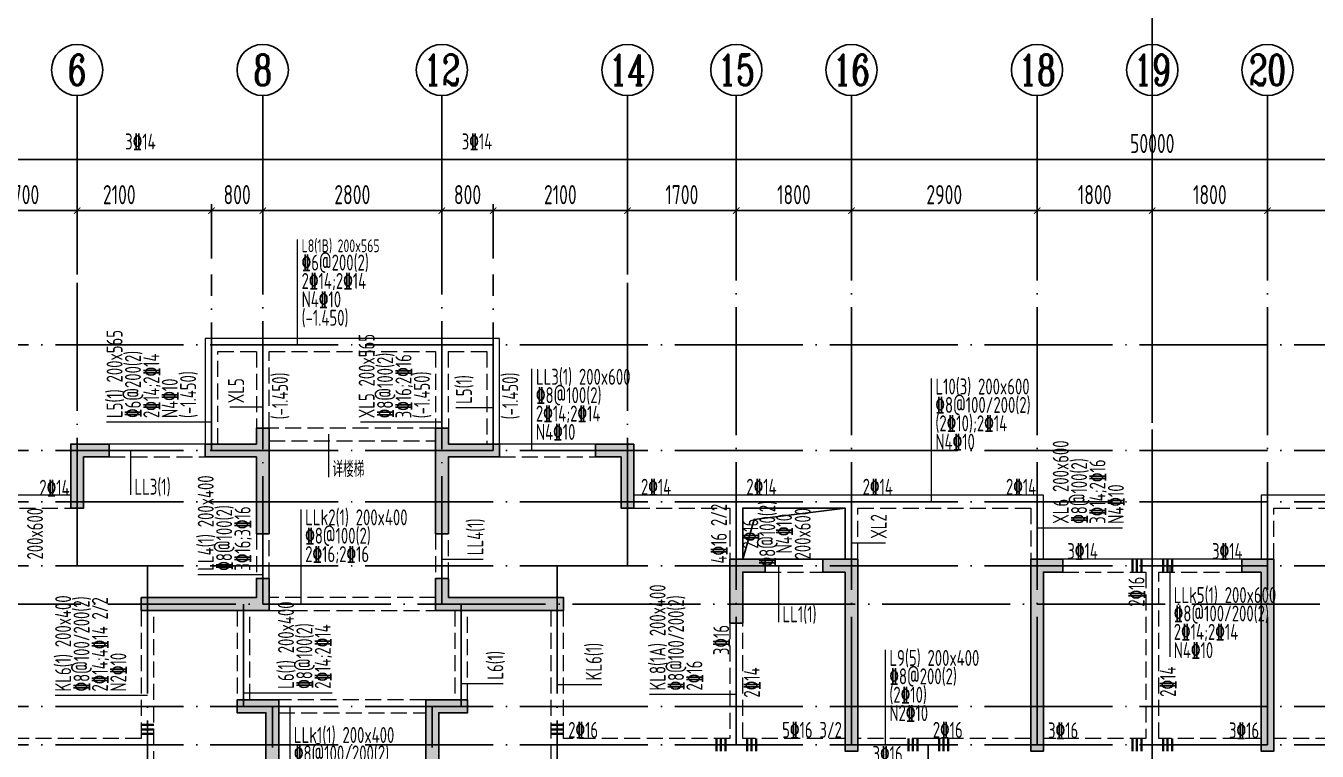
# Model space of a CAD drawing. Extents: x -668857 to 185752, y -270966 to 286822.
# Drawn here: x -80708 to -60528, y -73913 to -62573 of the extents above; entities that cross this region are included whole.
import ezdxf
from ezdxf.enums import TextEntityAlignment as Align

# ---------------------------------------------------------------- set-up
doc = ezdxf.new("R2010")
doc.units = 0
doc.header["$LTSCALE"] = 1000
for name, pattern in [('CENTER', [8, 5, -1, 1, -1]), ('DASH', [0.35, 0.25, -0.1]), ('DOTE', [2.42, 2, -0.2, 0.02, -0.2])]:
    doc.linetypes.add(name, pattern=pattern)
doc.layers.get('0').update_dxf_attribs({"linetype": 'CONTINUOUS'})
doc.layers.get('DEFPOINTS').update_dxf_attribs({"linetype": 'CONTINUOUS'})
for name, color, linetype in [('A-AXIS', 1, 'CONTINUOUS'), ('A-DOTE', 10, 'DOTE'), ('AXIS_NUM', 7, 'CONTINUOUS'), ('S-D洞口', 4, 'CONTINUOUS'), ('S-L主梁线', 4, 'DASH'), ('S-L梁编号', 6, 'CONTINUOUS'), ('S-L梁配筋', 7, 'CONTINUOUS'), ('S-Q墙填充', 252, 'CONTINUOUS'), ('S-Q墙实线', 6, 'CONTINUOUS'), ('S-Y一般标注', 3, 'CONTINUOUS'), ('THIN', 7, 'CONTINUOUS')]:
    doc.layers.add(name, color=color, linetype=linetype)
doc.layers.add('梁附加箍筋', color=1, linetype='CONTINUOUS', lineweight=35)
doc.styles.add('TSSD_Axis', font='complex.shx', dxfattribs={"width": 0.7, "bigfont": 'hztxt.shx'})
doc.styles.add('TSSD_DIMENSION', font='Tssdeng.shx', dxfattribs={"width": 0.7, "bigfont": 'tssdchn.shx'})
doc.styles.add('TSSD_REIN', font='tssdeng.shx', dxfattribs={"width": 0.7, "height": 300, "bigfont": 'tssdchn.shx'})
doc.dimstyles.new('TSSD_100_100', dxfattribs={"dimtxt": 300, "dimasz": 100, "dimexe": 100, "dimexo": 250, "dimgap": 100, "dimtad": 1, "dimdec": 0, "dimzin": 0, "dimdsep": 46, "dimtxsty": 'TSSD_DIMENSION', "dimblk": 'ARCHTICK', "dimcen": 0, "dimdle": 100, "dimclrt": 7, "dimadec": 0, "dimazin": 0, "dimtfac": 1, "dimtdec": 0, "dimtix": 1, "dimtmove": 2, "dimatfit": 3, "dimldrblk": 'ARCHTICK', "dimfxl": 1, "dimtolj": 1, "dimtzin": 0, "dimarcsym": 0})

# ---------------------------------------------------------------- blocks, each defined once
blk = doc.blocks.new('ts_axno')
at = {"color": 0, "linetype": 'ByBlock', "lineweight": -2}
blk.add_circle((0, 0), 0.5, dxfattribs=at)
at = {"color": 0, "linetype": 'ByBlock', "lineweight": -2, "style": 'TSSD_Axis', "width": 0.7}
blk.add_attdef('A', text='', height=0.6, dxfattribs=at).set_placement((0, 0), align=Align.MIDDLE_CENTER)
blk = doc.blocks.new('_ArchTick')
at = {"color": 0, "linetype": 'ByBlock', "const_width": 0.15}
blk.add_lwpolyline([(-0.5, -0.5), (0.5, 0.5)], dxfattribs=at)
blk = doc.blocks.new('*D160')
at = {"layer": 'DEFPOINTS', "color": 0, "transparency": 16777216}
for p in [(12800, 19250), (11100, 18250), (12800, 18250)]:
    blk.add_point(p, dxfattribs=at)
at = {"layer": 'S-Y一般标注', "color": 0, "lineweight": -2, "transparency": 16777216}
for p, q in [((11000, 19250), (12900, 19250)), ((11100, 18500), (11100, 19350)), ((12800, 18500), (12800, 19350))]:
    blk.add_line(p, q, dxfattribs=at)
at = {"layer": 'S-Y一般标注', "color": 0, "lineweight": -2, "transparency": 16777216, "xscale": 100, "yscale": 100, "zscale": 100, "rotation": 180}
blk.add_blockref('_ArchTick', (11100, 19250), dxfattribs=at)
at = {"layer": 'S-Y一般标注', "color": 0, "lineweight": -2, "transparency": 16777216, "xscale": 100, "yscale": 100, "zscale": 100}
blk.add_blockref('_ArchTick', (12800, 19250), dxfattribs=at)
at = {"layer": 'S-Y一般标注', "color": 7, "transparency": 16777216, "insert": (11950, 19500), "char_height": 300, "attachment_point": 5, "style": 'TSSD_DIMENSION'}
blk.add_mtext('\\A1;1700', dxfattribs=at)
blk = doc.blocks.new('*D161')
at = {"layer": 'DEFPOINTS', "color": 0, "transparency": 16777216}
for p in [(14900, 19250), (12800, 18250), (14900, 18250)]:
    blk.add_point(p, dxfattribs=at)
at = {"layer": 'S-Y一般标注', "color": 0, "lineweight": -2, "transparency": 16777216}
for p, q in [((12700, 19250), (15000, 19250)), ((12800, 18500), (12800, 19350)), ((14900, 18500), (14900, 19350))]:
    blk.add_line(p, q, dxfattribs=at)
at = {"layer": 'S-Y一般标注', "color": 0, "lineweight": -2, "transparency": 16777216, "xscale": 100, "yscale": 100, "zscale": 100, "rotation": 180}
blk.add_blockref('_ArchTick', (12800, 19250), dxfattribs=at)
at = {"layer": 'S-Y一般标注', "color": 0, "lineweight": -2, "transparency": 16777216, "xscale": 100, "yscale": 100, "zscale": 100}
blk.add_blockref('_ArchTick', (14900, 19250), dxfattribs=at)
at = {"layer": 'S-Y一般标注', "color": 7, "transparency": 16777216, "insert": (13458, 19500), "char_height": 300, "attachment_point": 5, "style": 'TSSD_DIMENSION'}
blk.add_mtext('\\A1;2100', dxfattribs=at)
blk = doc.blocks.new('*D162')
at = {"layer": 'DEFPOINTS', "color": 0, "transparency": 16777216}
for p in [(18500, 19250), (15700, 18250), (18500, 18250)]:
    blk.add_point(p, dxfattribs=at)
at = {"layer": 'S-Y一般标注', "color": 0, "lineweight": -2, "transparency": 16777216}
for p, q in [((15600, 19250), (18600, 19250)), ((15700, 18500), (15700, 19350)), ((18500, 18500), (18500, 19350))]:
    blk.add_line(p, q, dxfattribs=at)
at = {"layer": 'S-Y一般标注', "color": 0, "lineweight": -2, "transparency": 16777216, "xscale": 100, "yscale": 100, "zscale": 100, "rotation": 180}
blk.add_blockref('_ArchTick', (15700, 19250), dxfattribs=at)
at = {"layer": 'S-Y一般标注', "color": 0, "lineweight": -2, "transparency": 16777216, "xscale": 100, "yscale": 100, "zscale": 100}
blk.add_blockref('_ArchTick', (18500, 19250), dxfattribs=at)
at = {"layer": 'S-Y一般标注', "color": 7, "transparency": 16777216, "insert": (17100, 19500), "char_height": 300, "attachment_point": 5, "style": 'TSSD_DIMENSION'}
blk.add_mtext('\\A1;2800', dxfattribs=at)
blk = doc.blocks.new('*D163')
at = {"layer": 'DEFPOINTS', "color": 0, "transparency": 16777216}
for p in [(19300, 19250), (18500, 18250), (19300, 18250)]:
    blk.add_point(p, dxfattribs=at)
at = {"layer": 'S-Y一般标注', "color": 0, "lineweight": -2, "transparency": 16777216}
for p, q in [((18400, 19250), (19400, 19250)), ((18500, 18500), (18500, 19350)), ((19300, 18500), (19300, 19350))]:
    blk.add_line(p, q, dxfattribs=at)
at = {"layer": 'S-Y一般标注', "color": 0, "lineweight": -2, "transparency": 16777216, "xscale": 100, "yscale": 100, "zscale": 100, "rotation": 180}
blk.add_blockref('_ArchTick', (18500, 19250), dxfattribs=at)
at = {"layer": 'S-Y一般标注', "color": 0, "lineweight": -2, "transparency": 16777216, "xscale": 100, "yscale": 100, "zscale": 100}
blk.add_blockref('_ArchTick', (19300, 19250), dxfattribs=at)
at = {"layer": 'S-Y一般标注', "color": 7, "transparency": 16777216, "insert": (18900, 19500), "char_height": 300, "attachment_point": 5, "style": 'TSSD_DIMENSION'}
blk.add_mtext('\\A1;800', dxfattribs=at)
blk = doc.blocks.new('*D164')
at = {"layer": 'DEFPOINTS', "color": 0, "transparency": 16777216}
for p in [(23100, 19250), (21400, 18250), (23100, 18250)]:
    blk.add_point(p, dxfattribs=at)
at = {"layer": 'S-Y一般标注', "color": 0, "lineweight": -2, "transparency": 16777216}
for p, q in [((21300, 19250), (23200, 19250)), ((21400, 18500), (21400, 19350)), ((23100, 18500), (23100, 19350))]:
    blk.add_line(p, q, dxfattribs=at)
at = {"layer": 'S-Y一般标注', "color": 0, "lineweight": -2, "transparency": 16777216, "xscale": 100, "yscale": 100, "zscale": 100, "rotation": 180}
blk.add_blockref('_ArchTick', (21400, 19250), dxfattribs=at)
at = {"layer": 'S-Y一般标注', "color": 0, "lineweight": -2, "transparency": 16777216, "xscale": 100, "yscale": 100, "zscale": 100}
blk.add_blockref('_ArchTick', (23100, 19250), dxfattribs=at)
at = {"layer": 'S-Y一般标注', "color": 7, "transparency": 16777216, "insert": (22250, 19500), "char_height": 300, "attachment_point": 5, "style": 'TSSD_DIMENSION'}
blk.add_mtext('\\A1;1700', dxfattribs=at)
blk = doc.blocks.new('*D165')
at = {"layer": 'DEFPOINTS', "color": 0, "transparency": 16777216}
for p in [(24900, 19250), (23100, 18250), (24900, 18250)]:
    blk.add_point(p, dxfattribs=at)
at = {"layer": 'S-Y一般标注', "color": 0, "lineweight": -2, "transparency": 16777216}
for p, q in [((23000, 19250), (25000, 19250)), ((23100, 18500), (23100, 19350)), ((24900, 18500), (24900, 19350))]:
    blk.add_line(p, q, dxfattribs=at)
at = {"layer": 'S-Y一般标注', "color": 0, "lineweight": -2, "transparency": 16777216, "xscale": 100, "yscale": 100, "zscale": 100, "rotation": 180}
blk.add_blockref('_ArchTick', (23100, 19250), dxfattribs=at)
at = {"layer": 'S-Y一般标注', "color": 0, "lineweight": -2, "transparency": 16777216, "xscale": 100, "yscale": 100, "zscale": 100}
blk.add_blockref('_ArchTick', (24900, 19250), dxfattribs=at)
at = {"layer": 'S-Y一般标注', "color": 7, "transparency": 16777216, "insert": (24000, 19500), "char_height": 300, "attachment_point": 5, "style": 'TSSD_DIMENSION'}
blk.add_mtext('\\A1;1800', dxfattribs=at)
blk = doc.blocks.new('*D166')
at = {"layer": 'DEFPOINTS', "color": 0, "transparency": 16777216}
for p in [(27800, 19250), (24900, 18250), (27800, 18250)]:
    blk.add_point(p, dxfattribs=at)
at = {"layer": 'S-Y一般标注', "color": 0, "lineweight": -2, "transparency": 16777216}
for p, q in [((24800, 19250), (27900, 19250)), ((24900, 18500), (24900, 19350)), ((27800, 18500), (27800, 19350))]:
    blk.add_line(p, q, dxfattribs=at)
at = {"layer": 'S-Y一般标注', "color": 0, "lineweight": -2, "transparency": 16777216, "xscale": 100, "yscale": 100, "zscale": 100, "rotation": 180}
blk.add_blockref('_ArchTick', (24900, 19250), dxfattribs=at)
at = {"layer": 'S-Y一般标注', "color": 0, "lineweight": -2, "transparency": 16777216, "xscale": 100, "yscale": 100, "zscale": 100}
blk.add_blockref('_ArchTick', (27800, 19250), dxfattribs=at)
at = {"layer": 'S-Y一般标注', "color": 7, "transparency": 16777216, "insert": (26350, 19500), "char_height": 300, "attachment_point": 5, "style": 'TSSD_DIMENSION'}
blk.add_mtext('\\A1;2900', dxfattribs=at)
blk = doc.blocks.new('*D167')
at = {"layer": 'DEFPOINTS', "color": 0, "transparency": 16777216}
for p in [(29600, 19250), (27800, 18250), (29600, 18250)]:
    blk.add_point(p, dxfattribs=at)
at = {"layer": 'S-Y一般标注', "color": 0, "lineweight": -2, "transparency": 16777216}
for p, q in [((27700, 19250), (29700, 19250)), ((27800, 18500), (27800, 19350)), ((29600, 18500), (29600, 19350))]:
    blk.add_line(p, q, dxfattribs=at)
at = {"layer": 'S-Y一般标注', "color": 0, "lineweight": -2, "transparency": 16777216, "xscale": 100, "yscale": 100, "zscale": 100, "rotation": 180}
blk.add_blockref('_ArchTick', (27800, 19250), dxfattribs=at)
at = {"layer": 'S-Y一般标注', "color": 0, "lineweight": -2, "transparency": 16777216, "xscale": 100, "yscale": 100, "zscale": 100}
blk.add_blockref('_ArchTick', (29600, 19250), dxfattribs=at)
at = {"layer": 'S-Y一般标注', "color": 7, "transparency": 16777216, "insert": (28700, 19500), "char_height": 300, "attachment_point": 5, "style": 'TSSD_DIMENSION'}
blk.add_mtext('\\A1;1800', dxfattribs=at)
blk = doc.blocks.new('*D168')
at = {"layer": 'DEFPOINTS', "color": 0, "transparency": 16777216}
for p in [(31400, 19250), (29600, 18250), (31400, 18250)]:
    blk.add_point(p, dxfattribs=at)
at = {"layer": 'S-Y一般标注', "color": 0, "lineweight": -2, "transparency": 16777216}
for p, q in [((29500, 19250), (31500, 19250)), ((29600, 18500), (29600, 19350)), ((31400, 18500), (31400, 19350))]:
    blk.add_line(p, q, dxfattribs=at)
at = {"layer": 'S-Y一般标注', "color": 0, "lineweight": -2, "transparency": 16777216, "xscale": 100, "yscale": 100, "zscale": 100, "rotation": 180}
blk.add_blockref('_ArchTick', (29600, 19250), dxfattribs=at)
at = {"layer": 'S-Y一般标注', "color": 0, "lineweight": -2, "transparency": 16777216, "xscale": 100, "yscale": 100, "zscale": 100}
blk.add_blockref('_ArchTick', (31400, 19250), dxfattribs=at)
at = {"layer": 'S-Y一般标注', "color": 7, "transparency": 16777216, "insert": (30500, 19500), "char_height": 300, "attachment_point": 5, "style": 'TSSD_DIMENSION'}
blk.add_mtext('\\A1;1800', dxfattribs=at)
blk = doc.blocks.new('*D169')
at = {"layer": 'DEFPOINTS', "color": 0, "transparency": 16777216}
for p in [(34300, 19250), (31400, 18250), (34300, 18250)]:
    blk.add_point(p, dxfattribs=at)
at = {"layer": 'S-Y一般标注', "color": 0, "lineweight": -2, "transparency": 16777216}
for p, q in [((31300, 19250), (34400, 19250)), ((31400, 18500), (31400, 19350)), ((34300, 18500), (34300, 19350))]:
    blk.add_line(p, q, dxfattribs=at)
at = {"layer": 'S-Y一般标注', "color": 0, "lineweight": -2, "transparency": 16777216, "xscale": 100, "yscale": 100, "zscale": 100, "rotation": 180}
blk.add_blockref('_ArchTick', (31400, 19250), dxfattribs=at)
at = {"layer": 'S-Y一般标注', "color": 0, "lineweight": -2, "transparency": 16777216, "xscale": 100, "yscale": 100, "zscale": 100}
blk.add_blockref('_ArchTick', (34300, 19250), dxfattribs=at)
at = {"layer": 'S-Y一般标注', "color": 7, "transparency": 16777216, "insert": (32850, 19500), "char_height": 300, "attachment_point": 5, "style": 'TSSD_DIMENSION'}
blk.add_mtext('\\A1;2900', dxfattribs=at)
blk = doc.blocks.new('*D179')
at = {"layer": 'DEFPOINTS', "color": 0, "transparency": 16777216}
for p in [(54600, 20050), (4600, 18250), (54600, 18250)]:
    blk.add_point(p, dxfattribs=at)
at = {"layer": 'S-Y一般标注', "color": 0, "lineweight": -2, "transparency": 16777216}
for p, q in [((4500, 20050), (54700, 20050)), ((4600, 18500), (4600, 20150)), ((54600, 18500), (54600, 20150))]:
    blk.add_line(p, q, dxfattribs=at)
at = {"layer": 'S-Y一般标注', "color": 0, "lineweight": -2, "transparency": 16777216, "xscale": 100, "yscale": 100, "zscale": 100, "rotation": 180}
blk.add_blockref('_ArchTick', (4600, 20050), dxfattribs=at)
at = {"layer": 'S-Y一般标注', "color": 0, "lineweight": -2, "transparency": 16777216, "xscale": 100, "yscale": 100, "zscale": 100}
blk.add_blockref('_ArchTick', (54600, 20050), dxfattribs=at)
at = {"layer": 'S-Y一般标注', "color": 7, "transparency": 16777216, "insert": (29600, 20300), "char_height": 300, "attachment_point": 5, "style": 'TSSD_DIMENSION'}
blk.add_mtext('\\A1;50000', dxfattribs=at)
blk = doc.blocks.new('*D190')
at = {"layer": 'DEFPOINTS', "color": 0, "transparency": 16777216}
for p in [(15700, 19250), (14900, 18250), (15700, 18250)]:
    blk.add_point(p, dxfattribs=at)
at = {"layer": 'S-Y一般标注', "color": 0, "lineweight": -2, "transparency": 16777216}
for p, q in [((14800, 19250), (15800, 19250)), ((14900, 18500), (14900, 19350)), ((15700, 18500), (15700, 19350))]:
    blk.add_line(p, q, dxfattribs=at)
at = {"layer": 'S-Y一般标注', "color": 0, "lineweight": -2, "transparency": 16777216, "xscale": 100, "yscale": 100, "zscale": 100, "rotation": 180}
blk.add_blockref('_ArchTick', (14900, 19250), dxfattribs=at)
at = {"layer": 'S-Y一般标注', "color": 0, "lineweight": -2, "transparency": 16777216, "xscale": 100, "yscale": 100, "zscale": 100}
blk.add_blockref('_ArchTick', (15700, 19250), dxfattribs=at)
at = {"layer": 'S-Y一般标注', "color": 7, "transparency": 16777216, "insert": (15300, 19500), "char_height": 300, "attachment_point": 5, "style": 'TSSD_DIMENSION'}
blk.add_mtext('\\A1;800', dxfattribs=at)
blk = doc.blocks.new('*D191')
at = {"layer": 'DEFPOINTS', "color": 0, "transparency": 16777216}
for p in [(21400, 19250), (19300, 18250), (21400, 18250)]:
    blk.add_point(p, dxfattribs=at)
at = {"layer": 'S-Y一般标注', "color": 0, "lineweight": -2, "transparency": 16777216}
for p, q in [((19200, 19250), (21500, 19250)), ((19300, 18500), (19300, 19350)), ((21400, 18500), (21400, 19350))]:
    blk.add_line(p, q, dxfattribs=at)
at = {"layer": 'S-Y一般标注', "color": 0, "lineweight": -2, "transparency": 16777216, "xscale": 100, "yscale": 100, "zscale": 100, "rotation": 180}
blk.add_blockref('_ArchTick', (19300, 19250), dxfattribs=at)
at = {"layer": 'S-Y一般标注', "color": 0, "lineweight": -2, "transparency": 16777216, "xscale": 100, "yscale": 100, "zscale": 100}
blk.add_blockref('_ArchTick', (21400, 19250), dxfattribs=at)
at = {"layer": 'S-Y一般标注', "color": 7, "transparency": 16777216, "insert": (20350, 19500), "char_height": 300, "attachment_point": 5, "style": 'TSSD_DIMENSION'}
blk.add_mtext('\\A1;2100', dxfattribs=at)
blk = doc.blocks.new('20210807.15312078')
at = {"layer": 'S-Q墙填充'}
h = blk.add_hatch(color=252, dxfattribs=at)
h.dxf.hatch_style = 1
h.paths.add_polyline_path([(72216, 67840), (72216, 68190), (72016, 68190), (72016, 67940), (71216, 67940), (71216, 67740), (72016, 67740), (72016, 66540), (72216, 66540)])
h = blk.add_hatch(color=252, dxfattribs=at)
h.dxf.hatch_style = 1
h.paths.add_polyline_path([(74816, 67840), (74816, 66540), (75016, 66540), (75016, 67740), (75815, 67740), (75815, 67940), (75016, 67940), (75016, 68190), (74816, 68190)])
h = blk.add_hatch(color=252, dxfattribs=at)
h.dxf.hatch_style = 1
h.paths.add_polyline_path([(69316, 67740), (69716, 67740), (69716, 67940), (69116, 67940), (69116, 66940), (69316, 66940)])
h = blk.add_hatch(color=252, dxfattribs=at)
h.dxf.hatch_style = 1
h.paths.add_polyline_path([(77916, 67940), (77316, 67940), (77316, 67740), (77716, 67740), (77716, 66940), (77916, 66940)])
h = blk.add_hatch(color=252, dxfattribs=at)
h.dxf.hatch_style = 1
h.paths.add_polyline_path([(79416, 66140), (79416, 65140), (79616, 65140), (79616, 65940), (79966, 65940), (79966, 66140)])
h = blk.add_hatch(color=252, dxfattribs=at)
h.dxf.hatch_style = 1
h.paths.add_polyline_path([(81216, 65940), (81216, 63140), (81416, 63140), (81416, 66140), (80866, 66140), (80866, 65940)])
h = blk.add_hatch(color=252, dxfattribs=at)
h.dxf.hatch_style = 1
h.paths.add_polyline_path([(84116, 66140), (84116, 63140), (84316, 63140), (84316, 65940), (84616, 65940), (84616, 66140)])
h = blk.add_hatch(color=252, dxfattribs=at)
h.dxf.hatch_style = 1
h.paths.add_polyline_path([(87716, 65940), (87716, 63140), (87916, 63140), (87916, 66140), (87416, 66140), (87416, 65940)])
h = blk.add_hatch(color=252, dxfattribs=at)
h.dxf.hatch_style = 1
h.paths.add_polyline_path([(72216, 65340), (72216, 65840), (72016, 65840), (72016, 65540), (71816, 65540), (70216, 65540), (70216, 65340), (71816, 65340)])
h = blk.add_hatch(color=252, dxfattribs=at)
h.dxf.hatch_style = 1
h.paths.add_polyline_path([(75016, 65540), (75016, 65840), (74816, 65840), (74816, 65340), (75216, 65340), (76816, 65340), (76816, 65540), (75216, 65540)])
h = blk.add_hatch(color=252, dxfattribs=at)
h.dxf.hatch_style = 1
h.paths.add_polyline_path([(72366, 63940), (71716, 63940), (71716, 63740), (72166, 63740), (72166, 61640), (72566, 61640), (72566, 61840), (72366, 61840)])
h = blk.add_hatch(color=252, dxfattribs=at)
h.dxf.hatch_style = 1
h.paths.add_polyline_path([(74666, 61840), (74466, 61840), (74466, 61640), (74866, 61640), (74866, 63740), (75316, 63740), (75316, 63940), (74666, 63940)])
at = {"layer": 'S-D洞口', "color": 5}
blk.add_lwpolyline([(79616, 66140), (81216, 66140), (81216, 66940), (79616, 66940), (79616, 66140), (79793, 66762), (81216, 66940)], dxfattribs=at)
at = {"layer": 'S-L主梁线', "linetype": 'ByBlock', "lineweight": 18}
for p, q in [((72116, 69590), (71215, 69589)), ((71215, 69589), (71216, 67940)), ((74915, 69590), (72116, 69590)), ((75816, 69590), (74915, 69590)), ((75815, 67940), (75816, 69590)), ((71216, 67940), (69716, 67940)), ((77316, 67940), (75815, 67940)), ((69116, 67140), (67516, 67140)), ((79516, 67140), (77916, 67140)), ((81316, 67140), (79516, 67140)), ((84316, 67140), (81316, 67140)), ((84316, 66140), (84316, 67140)), ((87716, 67140), (87716, 66140)), ((90716, 67140), (87716, 67140)), ((79616, 66940), (81216, 66940)), ((79616, 66140), (79616, 66940)), ((81216, 66940), (81216, 66140)), ((80866, 66140), (79966, 66140)), ((86016, 66140), (84616, 66140)), ((87416, 66140), (86016, 66140))]:
    blk.add_line(p, q, dxfattribs=at)
at = {"layer": 'S-L主梁线', "linetype": 'DASH', "lineweight": 18}
for p, q in [((71415, 69389), (72016, 69390)), ((71416, 67940), (71415, 69389)), ((72016, 69390), (72016, 68190)), ((72216, 69390), (74815, 69390)), ((72216, 68190), (72216, 69390)), ((74815, 69390), (74816, 68190)), ((74815, 69390), (74816, 68190)), ((75015, 69390), (75616, 69390)), ((75015, 69390), (75016, 68190)), ((75616, 69390), (75615, 67940)), ((74816, 68190), (72216, 68190)), ((72216, 67990), (74816, 67990)), ((69716, 67740), (71216, 67740)), ((75815, 67740), (77316, 67740)), ((67616, 66940), (69116, 66940)), ((77916, 66940), (79416, 66940)), ((79416, 66940), (79416, 66140)), ((81416, 66940), (84116, 66940)), ((81416, 66140), (81416, 66940)), ((84116, 66940), (84116, 66140)), ((87916, 66940), (90616, 66940)), ((87916, 66140), (87916, 66940)), ((72016, 66540), (72016, 65840)), ((72216, 65840), (72216, 66540)), ((74816, 66540), (74816, 65840)), ((75016, 65840), (75016, 66540)), ((79966, 65940), (80866, 65940)), ((84616, 65940), (85916, 65940)), ((85916, 65940), (85916, 63340)), ((86116, 65940), (87416, 65940)), ((86116, 63340), (86116, 65940)), ((74816, 65540), (72216, 65540)), ((70216, 65340), (70216, 63340)), ((70416, 63240), (70416, 65340)), ((71716, 65340), (71716, 63940)), ((71916, 63940), (71916, 65340)), ((72216, 65340), (74816, 65340)), ((75116, 65340), (75116, 63940)), ((75316, 63940), (75316, 65340)), ((76616, 65340), (76616, 63240)), ((76816, 63340), (76816, 65340)), ((79416, 65140), (79416, 63340)), ((79616, 63340), (79616, 65140)), ((74666, 63940), (72366, 63940)), ((72366, 63740), (74666, 63740)), ((70216, 63340), (67616, 63340)), ((70416, 61840), (70416, 63240)), ((76616, 63240), (76616, 61840)), ((79416, 63340), (76816, 63340)), ((81216, 63340), (79616, 63340)), ((82516, 63340), (81416, 63340)), ((84116, 63340), (82516, 63340)), ((85916, 63340), (84316, 63340)), ((87716, 63340), (86116, 63340)), ((89516, 63340), (87916, 63340))]:
    blk.add_line(p, q, dxfattribs=at)
at = {"layer": 'S-Q墙实线'}
blk.add_lwpolyline([(72216, 67840), (72216, 68190), (72016, 68190), (72016, 67940), (71216, 67940), (71216, 67740), (72016, 67740), (72016, 66540), (72216, 66540), (72216, 67840)], dxfattribs=at)
for points in [[(74816, 67840), (74816, 66540), (75016, 66540), (75016, 67740), (75815, 67740), (75815, 67940), (75016, 67940), (75016, 68190), (74816, 68190)], [(69316, 67740), (69716, 67740), (69716, 67940), (69116, 67940), (69116, 66940), (69316, 66940)], [(77916, 67940), (77316, 67940), (77316, 67740), (77716, 67740), (77716, 66940), (77916, 66940)], [(79416, 66140), (79416, 65140), (79616, 65140), (79616, 65940), (79966, 65940), (79966, 66140)], [(81216, 65940), (81216, 63140), (81416, 63140), (81416, 66140), (80866, 66140), (80866, 65940)], [(84116, 66140), (84116, 63140), (84316, 63140), (84316, 65940), (84616, 65940), (84616, 66140)], [(87716, 65940), (87716, 63140), (87916, 63140), (87916, 66140), (87416, 66140), (87416, 65940)], [(72216, 65340), (72216, 65840), (72016, 65840), (72016, 65540), (71816, 65540), (70216, 65540), (70216, 65340), (71816, 65340)], [(75016, 65540), (75016, 65840), (74816, 65840), (74816, 65340), (75216, 65340), (76816, 65340), (76816, 65540), (75216, 65540)], [(72366, 63940), (71716, 63940), (71716, 63740), (72166, 63740), (72166, 61640), (72566, 61640), (72566, 61840), (72366, 61840)], [(74666, 61840), (74466, 61840), (74466, 61640), (74866, 61640), (74866, 63740), (75316, 63740), (75316, 63940), (74666, 63940)]]:
    blk.add_lwpolyline(points, close=True, dxfattribs=at)
blk = doc.blocks.new('20210726.16395156')
at = {"layer": 'A-AXIS'}
for p, q in [((12800, 18249.9), (12800, 21049.9)), ((15700, 18249.9), (15700, 21049.9)), ((18500, 18249.9), (18500, 21049.9)), ((21400, 18249.9), (21400, 21049.9)), ((23100, 18249.9), (23100, 21049.9)), ((24900, 18249.9), (24900, 21049.9)), ((27800, 18249.9), (27800, 21049.9)), ((29600, 18249.9), (29600, 21049.9)), ((31400, 18249.9), (31400, 21049.9))]:
    blk.add_line(p, q, dxfattribs=at)
at = {"layer": 'A-DOTE'}
for p, q in [((12800, 13700), (12800, 18249.9)), ((14900, 15500), (14900, 18249.9)), ((15700, 13100.3), (15700, 18249.9)), ((18500, 13100.3), (18500, 18249.9)), ((19300, 15500), (19300, 18249.9)), ((21400, 13700), (21400, 18249.9)), ((23100, 10900), (23100, 18249.9)), ((24900, 10900), (24900, 18249.9)), ((27800, 10900), (27800, 18249.9)), ((29600, 18249.9), (29600, 3600)), ((31400, 10900), (31400, 18249.9)), ((55600, 17150), (3600, 17150)), ((55600, 15500), (3600, 15500)), ((55600, 14700), (3600, 14700)), ((55600, 13700), (3600, 13700)), ((13900.2, 13700), (13900, 3600)), ((20299.8, 13700), (20300, 3600)), ((3600, 13100.3), (55600, 13100.3)), ((15400, 11500), (15400, 13100)), ((18800, 11500), (18800, 13100)), ((55600, 11500), (3600, 11500)), ((15850, 3600), (15850, 11500)), ((18350, 3600.1), (18350, 11500)), ((55600, 10900), (3600, 10900)), ((26100, 10900), (26100, 3600))]:
    blk.add_line(p, q, dxfattribs=at)
at = {"layer": 'A-AXIS'}
ref = blk.add_blockref('ts_axno', (12800, 21449.9), dxfattribs=dict(at, xscale=800, yscale=800, zscale=800))
ref.add_attrib('5', '6', dxfattribs={"layer": 'AXIS_NUM', "height": 480, "style": 'TSSD_Axis', "width": 0.7}).set_placement((12800, 21449.9), align=Align.MIDDLE_CENTER)
ref = blk.add_blockref('ts_axno', (15700, 21449.9), dxfattribs=dict(at, xscale=800, yscale=800, zscale=800))
ref.add_attrib('6', '8', dxfattribs={"layer": 'AXIS_NUM', "height": 480, "style": 'TSSD_Axis', "width": 0.7}).set_placement((15700, 21449.9), align=Align.MIDDLE_CENTER)
ref = blk.add_blockref('ts_axno', (18500, 21449.9), dxfattribs=dict(at, xscale=800, yscale=800, zscale=800))
ref.add_attrib('7', '12', dxfattribs={"layer": 'AXIS_NUM', "height": 480, "style": 'TSSD_Axis', "width": 0.7}).set_placement((18500, 21449.9), align=Align.MIDDLE_CENTER)
ref = blk.add_blockref('ts_axno', (21400, 21449.9), dxfattribs=dict(at, xscale=800, yscale=800, zscale=800))
ref.add_attrib('8', '14', dxfattribs={"layer": 'AXIS_NUM', "height": 480, "style": 'TSSD_Axis', "width": 0.7}).set_placement((21400, 21449.9), align=Align.MIDDLE_CENTER)
ref = blk.add_blockref('ts_axno', (23100, 21449.9), dxfattribs=dict(at, xscale=800, yscale=800, zscale=800))
ref.add_attrib('9', '15', dxfattribs={"layer": 'AXIS_NUM', "height": 480, "style": 'TSSD_Axis', "width": 0.7}).set_placement((23100, 21449.9), align=Align.MIDDLE_CENTER)
ref = blk.add_blockref('ts_axno', (24900, 21449.9), dxfattribs=dict(at, xscale=800, yscale=800, zscale=800))
ref.add_attrib('10', '16', dxfattribs={"layer": 'AXIS_NUM', "height": 480, "style": 'TSSD_Axis', "width": 0.7}).set_placement((24900, 21449.9), align=Align.MIDDLE_CENTER)
ref = blk.add_blockref('ts_axno', (27800, 21449.9), dxfattribs=dict(at, xscale=800, yscale=800, zscale=800))
ref.add_attrib('11', '18', dxfattribs={"layer": 'AXIS_NUM', "height": 480, "style": 'TSSD_Axis', "width": 0.7}).set_placement((27800, 21449.9), align=Align.MIDDLE_CENTER)
ref = blk.add_blockref('ts_axno', (29600, 21449.9), dxfattribs=dict(at, xscale=800, yscale=800, zscale=800))
ref.add_attrib('12', '19', dxfattribs={"layer": 'AXIS_NUM', "height": 480, "style": 'TSSD_Axis', "width": 0.7}).set_placement((29600, 21449.9), align=Align.MIDDLE_CENTER)
ref = blk.add_blockref('ts_axno', (31400, 21449.9), dxfattribs=dict(at, xscale=800, yscale=800, zscale=800))
ref.add_attrib('13', '20', dxfattribs={"layer": 'AXIS_NUM', "height": 480, "style": 'TSSD_Axis', "width": 0.7}).set_placement((31400, 21449.9), align=Align.MIDDLE_CENTER)
at = {"layer": 'S-Y一般标注'}
for base, p1, p2, picture, middle in [((54600, 20049.9), (4600, 18249.9), (54600, 18249.9), '*D179', (29600, 20299.9)), ((12800, 19249.9), (11100, 18249.9), (12800, 18249.9), '*D160', (11950, 19499.9)), ((15700, 19249.9), (14900, 18249.9), (15700, 18249.9), '*D190', (15300, 19499.9)), ((18500, 19249.9), (15700, 18249.9), (18500, 18249.9), '*D162', (17100, 19499.9)), ((19300, 19249.9), (18500, 18249.9), (19300, 18249.9), '*D163', (18900, 19499.9)), ((21400, 19249.9), (19300, 18249.9), (21400, 18249.9), '*D191', (20350, 19499.9)), ((23100, 19249.9), (21400, 18249.9), (23100, 18249.9), '*D164', (22250, 19499.9)), ((24900, 19249.9), (23100, 18249.9), (24900, 18249.9), '*D165', (24000, 19499.9)), ((27800, 19249.9), (24900, 18249.9), (27800, 18249.9), '*D166', (26350, 19499.9)), ((29600, 19249.9), (27800, 18249.9), (29600, 18249.9), '*D167', (28700, 19499.9)), ((31400, 19249.9), (29600, 18249.9), (31400, 18249.9), '*D168', (30500, 19499.9)), ((34300, 19249.9), (31400, 18249.9), (34300, 18249.9), '*D169', (32850, 19499.9))]:
    dim = blk.add_linear_dim(base=base, p1=p1, p2=p2, dimstyle='TSSD_100_100', dxfattribs=at)
    dim.commit()
    dim.dimension.update_dxf_attribs({"geometry": picture, "text_midpoint": middle})
dim = blk.add_linear_dim(base=(14900, 19249.9), p1=(12800, 18249.9), p2=(14900, 18249.9), dimstyle='TSSD_100_100', dxfattribs=at)
dim.commit()
dim.dimension.update_dxf_attribs({"geometry": '*D161', "text_midpoint": (13458.1, 19499.9), "dimtype": 160})

msp = doc.modelspace()

# ---------------------------------------------------------------- linework, layer by layer
at = {"layer": 'S-L梁编号', "lineweight": 18}
for p, q in [((-76460.42, -67563.16), (-76460.42, -65912.12)), ((-72799.15, -69213.16), (-72799.15, -67935.02)), ((-66556.96, -70013.16), (-66556.96, -68087.51)), ((-77005.51, -68537.36), (-77518.43, -68537.36)), ((-73405.88, -68546.66), (-73985.64, -68546.66)), ((-77805.68, -68767.37), (-79446.06, -68767.37)), ((-74205.23, -68772.03), (-75477.88, -68772.03)), ((-75979.09, -68958.67), (-75979.09, -69629.6)), ((-79073.34, -69213.16), (-79073.34, -69903.63)), ((-76404.3, -71612.89), (-76404.3, -70132.41)), ((-64905.52, -70421.71), (-63568.1, -70421.71)), ((-67805.52, -70655.69), (-67274.75, -70655.69)), ((-74205.51, -70912.27), (-73558.49, -70912.27)), ((-68946.02, -71013.44), (-68946.02, -71897.98)), ((-62832.43, -71013.16), (-62832.43, -72440.72)), ((-77005.51, -71154.78), (-78020.96, -71154.78)), ((-67276.08, -73813.16), (-67276.08, -72330.33)), ((-78805.5, -73043.31), (-80249.78, -73043.31)), ((-77305.58, -73000.76), (-75923.15, -73000.76)), ((-73905.64, -72857.58), (-73246.27, -72857.58)), ((-72405.52, -72869.4), (-71707.73, -72869.4)), ((-69605.51, -73027.66), (-70960.56, -73027.66)), ((-76580.88, -73213.16), (-76580.88, -74379.77))]:
    msp.add_line(p, q, dxfattribs=at)
at = {"layer": 'THIN', "linetype": 'CENTER'}
msp.add_line((-63105.51, -61780.37), (-63105.51, -85647.3), dxfattribs=at)
at = {"layer": '梁附加箍筋', "lineweight": 35}
for p, q in [((-63415.52, -71113.16), (-63415.52, -70913.16)), ((-63345.52, -71113.16), (-63345.52, -70913.16)), ((-63275.52, -71113.16), (-63275.52, -70913.16)), ((-62935.52, -71113.16), (-62935.52, -70913.16)), ((-62865.52, -71113.16), (-62865.52, -70913.16)), ((-62795.52, -71113.16), (-62795.52, -70913.16)), ((-78705.51, -73503.16), (-78905.51, -73503.16)), ((-78705.51, -73573.16), (-78905.51, -73573.16)), ((-78705.51, -73643.16), (-78905.51, -73643.16)), ((-72305.52, -73503.16), (-72505.52, -73503.16)), ((-72305.52, -73573.16), (-72505.52, -73573.16)), ((-72305.52, -73643.16), (-72505.52, -73643.16)), ((-69915.51, -73913.16), (-69915.51, -73713.16)), ((-69845.51, -73913.16), (-69845.51, -73713.16)), ((-69775.51, -73913.16), (-69775.51, -73713.16)), ((-69435.51, -73913.16), (-69435.51, -73713.16)), ((-69365.51, -73913.16), (-69365.51, -73713.16)), ((-69295.51, -73913.16), (-69295.51, -73713.16)), ((-66915.52, -73913.16), (-66915.52, -73713.16)), ((-66845.52, -73913.16), (-66845.52, -73713.16)), ((-66775.52, -73913.16), (-66775.52, -73713.16)), ((-66435.52, -73913.16), (-66435.52, -73713.16)), ((-66365.52, -73913.16), (-66365.52, -73713.16)), ((-66295.52, -73913.16), (-66295.52, -73713.16)), ((-63415.53, -73913.16), (-63415.53, -73713.16)), ((-63345.53, -73913.16), (-63345.53, -73713.16)), ((-63275.53, -73913.16), (-63275.53, -73713.16)), ((-62935.53, -73913.16), (-62935.53, -73713.16)), ((-62865.53, -73913.16), (-62865.53, -73713.16)), ((-62795.53, -73913.16), (-62795.53, -73713.16))]:
    msp.add_line(p, q, dxfattribs=at)

# ---------------------------------------------------------------- block references
at = {"layer": 'A-DOTE'}
msp.add_blockref('20210726.16395156', (-92705.51, -84713.2), dxfattribs=at)
at = {"layer": 'S-Q墙填充'}
msp.add_blockref('20210807.15312078', (-149121.16, -137052.72), dxfattribs=at)

# ---------------------------------------------------------------- texts
at = {"layer": 'S-L梁编号', "color": 6, "style": 'TSSD_REIN', "width": 0.7}
for s, height, p in [('L8(1B) 200x565', 200, (-76397.92, -66112.12)), ('LL3(1) 200x600', 250, (-72736.65, -68185.02)), ('L10(3) 200x600', 250, (-66494.46, -68337.51)), ('详楼梯', 250, (-75916.59, -69629.6)), ('LL3(1)', 250, (-79010.84, -69903.63)), ('LLk2(1) 200x400', 250, (-76341.8, -70382.41)), ('LLk5(1) 200x600', 250, (-62769.93, -71597.45)), ('LL1(1)', 250, (-68883.52, -71897.98)), ('L9(5) 200x400', 250, (-67213.58, -72580.33)), ('LLk1(1) 200x400', 250, (-76518.38, -73785.54))]:
    msp.add_text(s, height=height, dxfattribs=at).set_placement(p)
for s, p in [('L5(1) 200x565', (-79196.06, -68704.87)), ('XL5 200x565', (-75256.72, -68709.53)), ('XL5', (-77297.28, -68474.86)), ('L5(1)', (-73735.64, -68484.16)), ('XL6 200x600', (-64411.37, -70359.21)), ('LL4(1) 200x400', (-77770.96, -71092.28)), ('XL2', (-67255.52, -70593.19)), ('LL4(1)', (-73558.49, -70849.77)), ('KL8(1A) 200x400', (-70710.56, -72965.16)), ('KL6(1) 200x400', (-79999.78, -72980.81)), ('L6(1) 200x400', (-76517.38, -72938.26)), ('KL6(1)', (-71707.73, -72806.9)), ('L6(1)', (-73246.27, -72795.08))]:
    msp.add_text(s, height=250, rotation=90, dxfattribs=at).set_placement(p)
at = {"layer": 'S-L梁配筋', "color": 7, "style": 'TSSD_REIN', "width": 0.7}
for s, p in [('3%%13214', (-79155.51, -64507.24)), ('%%1326@200(2)', (-76397.92, -66399.62)), ('2%%13214;2%%13214', (-76397.92, -66687.12)), ('N4%%13210', (-76397.92, -66974.62)), ('(-1.450)', (-76397.92, -67262.12)), ('%%1328@100(2)', (-72736.65, -68472.52)), ('%%1328@100/200(2)', (-66494.46, -68625.01)), ('2%%13214;2%%13214', (-72736.65, -68760.02)), ('N4%%13210', (-72736.65, -69047.52)), ('(2%%13210);2%%13214', (-66494.46, -68912.51)), ('N4%%13210', (-66494.46, -69200.01)), ('%%1328@100(2)', (-76341.8, -70669.91)), ('2%%13216;2%%13216', (-76341.8, -70957.41)), ('%%1328@100/200(2)', (-62769.93, -71884.95)), ('2%%13214;2%%13214', (-62769.93, -72172.45)), ('N4%%13210', (-62769.93, -72459.95)), ('%%1328@200(2)', (-67213.58, -72867.83)), ('(2%%13210)', (-67213.58, -73155.33)), ('N2%%13210', (-67213.58, -73442.83)), ('%%1328@100/200(2)', (-76518.38, -74073.04))]:
    msp.add_text(s, height=250, dxfattribs=at).set_placement(p)
msp.add_text('3%%13214', height=250, rotation=360, dxfattribs=at).set_placement((-73419.56, -64505.71), align=Align.RIGHT)
for s, p in [('%%1326@200(2)', (-78908.56, -68704.87)), ('2%%13214;2%%13214', (-78621.06, -68704.87)), ('%%1328@100(2)', (-74969.22, -68709.53)), ('3%%13216;2%%13216', (-74681.72, -68709.53)), ('(-1.450)', (-78046.06, -68704.87)), ('(-1.450)', (-74394.22, -68709.53)), ('N4%%13210', (-78333.56, -68704.87)), ('(-1.450)', (-76611.56, -68726.13)), ('(-1.450)', (-73014.61, -68726.13)), ('%%1328@100(2)', (-64123.87, -70359.21)), ('3%%13214;2%%13216', (-63836.37, -70359.21)), ('N4%%13210', (-63548.87, -70359.21)), ('%%1328@100(2)', (-77483.46, -71092.28)), ('3%%13216;3%%13216', (-77195.96, -71092.28)), ('2%%13216', (-63226.68, -71654.44)), ('%%1328@100/200(2)', (-79712.28, -72980.81)), ('%%1328@100/200(2)', (-70423.06, -72965.16)), ('%%1328@100(2)', (-76229.88, -72938.26)), ('2%%13214;2%%13214', (-75942.38, -72938.26)), ('N2%%13210', (-79137.28, -72980.81)), ('2%%13216', (-70135.56, -72965.16))]:
    msp.add_text(s, height=250, rotation=90, dxfattribs=at).set_placement(p)
for s, p in [('2%%13214', (-80023.29, -69920.5)), ('2%%13214', (-70621.72, -69904.68)), ('2%%13214', (-68975.18, -69904.68)), ('2%%13214', (-67157.78, -69904.68)), ('2%%13214', (-64918.73, -69904.68)), ('3%%13214', (-63956.02, -70909.52)), ('3%%13214', (-61695.01, -70909.52)), ('2%%13216', (-71764.28, -73705.53)), ('2%%13216', (-66066.73, -73705.53)), ('3%%13216', (-64261.91, -73712.94)), ('3%%13216', (-61434.53, -73712.94))]:
    msp.add_text(s, height=250, dxfattribs=at).set_placement(p, align=Align.RIGHT)
for s, p in [('%%1328@100(2)', (-68995.91, -70513.16)), ('4%%13216 2/2', (-69752.82, -70513.16)), ('N4%%13210', (-68733.68, -70513.16)), ('200x600', (-68442.87, -70513.16)), ('2%%13216', (-69260.52, -70513.16)), ('3%%13216', (-69716.61, -72176.16)), ('2%%13214', (-69237.26, -72839.49)), ('2%%13214', (-62735.87, -72827.16))]:
    msp.add_text(s, height=250, rotation=90, dxfattribs=at).set_placement(p, align=Align.CENTER)
msp.add_text('200x600', height=250, rotation=90, dxfattribs=at).set_placement((-80363.85, -70513.16), align=Align.BOTTOM_CENTER)
at = {"layer": 'S-L梁配筋', "color": 1, "style": 'TSSD_REIN', "width": 0.7}
msp.add_text('2%%13214;4%%13214 2/2', height=250, rotation=90, dxfattribs=at).set_placement((-79424.78, -72980.81))
msp.add_text('5%%13216 3/2', height=250, dxfattribs=at).set_placement((-67955.52, -73705.53), align=Align.RIGHT)
at = {"layer": 'S-L梁配筋', "color": 7, "style": 'TSSD_REIN', "width": 0.7}
msp.add_text('3%%13216', height=250, dxfattribs=at).set_placement((-67240.96, -74157.17), align=Align.BOTTOM_CENTER)

doc.saveas('drawing.dxf')
